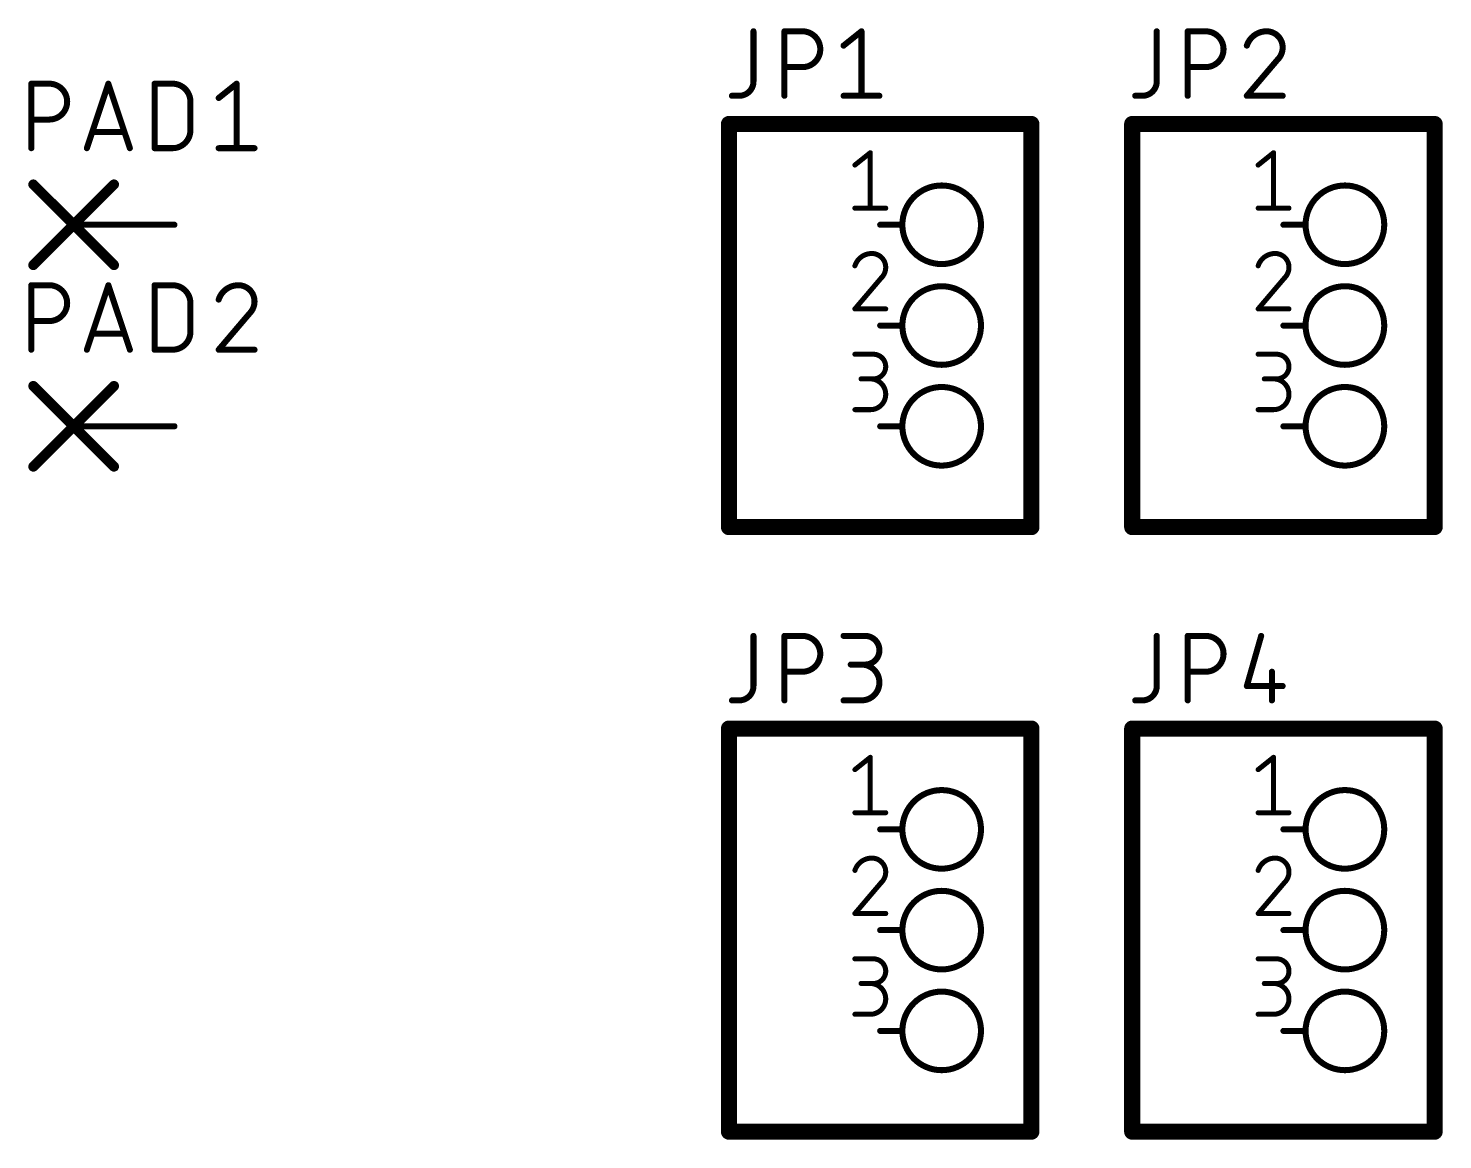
# Model space of a CAD drawing. Extents: x -1 to 180, y 0 to 264.
# Drawn here: x 54.74 to 90.37, y 70.92 to 98.93 of the extents above; entities that cross this region are included whole.
import ezdxf

# ---------------------------------------------------------------- set-up
doc = ezdxf.new("R2010")
doc.units = 0
doc.layers.add('94', color=12, linetype='CONTINUOUS')
doc.layers.add('95', color=251, linetype='CONTINUOUS')

msp = doc.modelspace()

# ---------------------------------------------------------------- linework, layer by layer
at = {"layer": '94'}
for points, const_width in [([(80.01, 96.52), (72.39, 96.52)], 0.4064), ([(72.39, 96.52), (72.39, 86.36)], 0.4064), ([(80.01, 86.36), (80.01, 96.52)], 0.4064), ([(90.17, 96.52), (82.55, 96.52)], 0.4064), ([(82.55, 96.52), (82.55, 86.36)], 0.4064), ([(90.17, 86.36), (90.17, 96.52)], 0.4064), ([(54.864, 94.996), (56.896, 92.964)], 0.254), ([(54.864, 92.964), (56.896, 94.996)], 0.254), ([(58.42, 93.98), (55.88, 93.98)], 0.1524), ([(76.2, 93.98), (76.7588, 93.98)], 0.1524), ([(86.36, 93.98), (86.9188, 93.98)], 0.1524), ([(76.2, 91.44), (76.7588, 91.44)], 0.1524), ([(86.36, 91.44), (86.9188, 91.44)], 0.1524), ([(54.864, 89.916), (56.896, 87.884)], 0.254), ([(54.864, 87.884), (56.896, 89.916)], 0.254), ([(58.42, 88.9), (55.88, 88.9)], 0.1524), ([(76.2, 88.9), (76.7588, 88.9)], 0.1524), ([(86.36, 88.9), (86.9188, 88.9)], 0.1524), ([(72.39, 86.36), (80.01, 86.36)], 0.4064), ([(82.55, 86.36), (90.17, 86.36)], 0.4064), ([(80.01, 81.28), (72.39, 81.28)], 0.4064), ([(72.39, 81.28), (72.39, 71.12)], 0.4064), ([(80.01, 71.12), (80.01, 81.28)], 0.4064), ([(90.17, 81.28), (82.55, 81.28)], 0.4064), ([(82.55, 81.28), (82.55, 71.12)], 0.4064), ([(90.17, 71.12), (90.17, 81.28)], 0.4064), ([(76.2, 78.74), (76.7588, 78.74)], 0.1524), ([(86.36, 78.74), (86.9188, 78.74)], 0.1524), ([(76.2, 76.2), (76.7588, 76.2)], 0.1524), ([(86.36, 76.2), (86.9188, 76.2)], 0.1524), ([(76.2, 73.66), (76.7588, 73.66)], 0.1524), ([(86.36, 73.66), (86.9188, 73.66)], 0.1524), ([(72.39, 71.12), (80.01, 71.12)], 0.4064), ([(82.55, 71.12), (90.17, 71.12)], 0.4064)]:
    msp.add_lwpolyline(points, dxfattribs=dict(at, const_width=const_width))
for points, const_width in [([(72.39, 96.6216, 1), (72.39, 96.4184)], 0.2032), ([(72.4916, 96.52, 1), (72.2884, 96.52)], 0.2032), ([(80.1116, 96.52, 1), (79.9084, 96.52)], 0.2032), ([(80.01, 96.4184, 1), (80.01, 96.6216)], 0.2032), ([(82.55, 96.6216, 1), (82.55, 96.4184)], 0.2032), ([(82.6516, 96.52, 1), (82.4484, 96.52)], 0.2032), ([(90.2716, 96.52, 1), (90.0684, 96.52)], 0.2032), ([(90.17, 96.4184, 1), (90.17, 96.6216)], 0.2032), ([(54.9089, 95.0409, 1), (54.8191, 94.9511)], 0.127), ([(56.9409, 94.9511, 1), (56.8511, 95.0409)], 0.127), ([(77.7494, 92.9894, 1), (77.7494, 94.9706, 1), (77.7494, 92.9894)], 0.1524), ([(87.9094, 92.9894, 1), (87.9094, 94.9706, 1), (87.9094, 92.9894)], 0.1524), ([(55.88, 94.0181, 1), (55.88, 93.9419)], 0.0762), ([(58.42, 93.9419, 1), (58.42, 94.0181)], 0.0762), ([(76.2, 94.0181, 1), (76.2, 93.9419)], 0.0762), ([(76.7588, 93.9419, 1), (76.7588, 94.0181)], 0.0762), ([(86.36, 94.0181, 1), (86.36, 93.9419)], 0.0762), ([(86.9188, 93.9419, 1), (86.9188, 94.0181)], 0.0762), ([(54.8191, 93.0089, 1), (54.9089, 92.9191)], 0.127), ([(56.8511, 92.9191, 1), (56.9409, 93.0089)], 0.127), ([(77.7494, 90.4494, 1), (77.7494, 92.4306, 1), (77.7494, 90.4494)], 0.1524), ([(87.9094, 90.4494, 1), (87.9094, 92.4306, 1), (87.9094, 90.4494)], 0.1524), ([(76.2, 91.4781, 1), (76.2, 91.4019)], 0.0762), ([(76.7588, 91.4019, 1), (76.7588, 91.4781)], 0.0762), ([(86.36, 91.4781, 1), (86.36, 91.4019)], 0.0762), ([(86.9188, 91.4019, 1), (86.9188, 91.4781)], 0.0762), ([(54.9089, 89.9609, 1), (54.8191, 89.8711)], 0.127), ([(56.9409, 89.8711, 1), (56.8511, 89.9609)], 0.127), ([(77.7494, 87.9094, 1), (77.7494, 89.8906, 1), (77.7494, 87.9094)], 0.1524), ([(87.9094, 87.9094, 1), (87.9094, 89.8906, 1), (87.9094, 87.9094)], 0.1524), ([(55.88, 88.9381, 1), (55.88, 88.8619)], 0.0762), ([(58.42, 88.8619, 1), (58.42, 88.9381)], 0.0762), ([(76.2, 88.9381, 1), (76.2, 88.8619)], 0.0762), ([(76.7588, 88.8619, 1), (76.7588, 88.9381)], 0.0762), ([(86.36, 88.9381, 1), (86.36, 88.8619)], 0.0762), ([(86.9188, 88.8619, 1), (86.9188, 88.9381)], 0.0762), ([(54.8191, 87.9289, 1), (54.9089, 87.8391)], 0.127), ([(56.8511, 87.8391, 1), (56.9409, 87.9289)], 0.127), ([(72.39, 86.4616, 1), (72.39, 86.2584)], 0.2032), ([(72.2884, 86.36, 1), (72.4916, 86.36)], 0.2032), ([(79.9084, 86.36, 1), (80.1116, 86.36)], 0.2032), ([(80.01, 86.2584, 1), (80.01, 86.4616)], 0.2032), ([(82.55, 86.4616, 1), (82.55, 86.2584)], 0.2032), ([(82.4484, 86.36, 1), (82.6516, 86.36)], 0.2032), ([(90.0684, 86.36, 1), (90.2716, 86.36)], 0.2032), ([(90.17, 86.2584, 1), (90.17, 86.4616)], 0.2032), ([(72.39, 81.3816, 1), (72.39, 81.1784)], 0.2032), ([(72.4916, 81.28, 1), (72.2884, 81.28)], 0.2032), ([(80.1116, 81.28, 1), (79.9084, 81.28)], 0.2032), ([(80.01, 81.1784, 1), (80.01, 81.3816)], 0.2032), ([(82.55, 81.3816, 1), (82.55, 81.1784)], 0.2032), ([(82.6516, 81.28, 1), (82.4484, 81.28)], 0.2032), ([(90.2716, 81.28, 1), (90.0684, 81.28)], 0.2032), ([(90.17, 81.1784, 1), (90.17, 81.3816)], 0.2032), ([(77.7494, 77.7494, 1), (77.7494, 79.7306, 1), (77.7494, 77.7494)], 0.1524), ([(87.9094, 77.7494, 1), (87.9094, 79.7306, 1), (87.9094, 77.7494)], 0.1524), ([(76.2, 78.7781, 1), (76.2, 78.7019)], 0.0762), ([(76.7588, 78.7019, 1), (76.7588, 78.7781)], 0.0762), ([(86.36, 78.7781, 1), (86.36, 78.7019)], 0.0762), ([(86.9188, 78.7019, 1), (86.9188, 78.7781)], 0.0762), ([(77.7494, 75.2094, 1), (77.7494, 77.1906, 1), (77.7494, 75.2094)], 0.1524), ([(87.9094, 75.2094, 1), (87.9094, 77.1906, 1), (87.9094, 75.2094)], 0.1524), ([(76.2, 76.2381, 1), (76.2, 76.1619)], 0.0762), ([(76.7588, 76.1619, 1), (76.7588, 76.2381)], 0.0762), ([(86.36, 76.2381, 1), (86.36, 76.1619)], 0.0762), ([(86.9188, 76.1619, 1), (86.9188, 76.2381)], 0.0762), ([(77.7494, 72.6694, 1), (77.7494, 74.6506, 1), (77.7494, 72.6694)], 0.1524), ([(87.9094, 72.6694, 1), (87.9094, 74.6506, 1), (87.9094, 72.6694)], 0.1524), ([(76.2, 73.6981, 1), (76.2, 73.6219)], 0.0762), ([(76.7588, 73.6219, 1), (76.7588, 73.6981)], 0.0762), ([(86.36, 73.6981, 1), (86.36, 73.6219)], 0.0762), ([(86.9188, 73.6219, 1), (86.9188, 73.6981)], 0.0762), ([(72.39, 71.2216, 1), (72.39, 71.0184)], 0.2032), ([(80.01, 71.0184, 1), (80.01, 71.2216)], 0.2032), ([(82.55, 71.2216, 1), (82.55, 71.0184)], 0.2032), ([(90.17, 71.0184, 1), (90.17, 71.2216)], 0.2032), ([(72.2884, 71.12, 1), (72.4916, 71.12)], 0.2032), ([(79.9084, 71.12, 1), (80.1116, 71.12)], 0.2032), ([(82.4484, 71.12, 1), (82.6516, 71.12)], 0.2032), ([(90.0684, 71.12, 1), (90.2716, 71.12)], 0.2032)]:
    msp.add_lwpolyline(points, format="xyb", dxfattribs=dict(at, const_width=const_width))
at = {"layer": '95'}
for points, const_width in [([(73.0081, 98.8568), (73.0081, 97.5924)], 0.1524), ([(73.788, 97.2312), (73.788, 98.8568)], 0.1524), ([(73.788, 98.8568), (74.2395, 98.8568)], 0.1524), ([(75.2779, 98.4956), (75.7294, 98.8568)], 0.1524), ([(75.7294, 98.8568), (75.7294, 97.2312)], 0.1524), ([(83.1681, 98.8568), (83.1681, 97.5924)], 0.1524), ([(83.948, 97.2312), (83.948, 98.8568)], 0.1524), ([(83.948, 98.8568), (84.3995, 98.8568)], 0.1524), ([(74.2395, 97.9537), (73.788, 97.9537)], 0.1524), ([(84.3995, 97.9537), (83.948, 97.9537)], 0.1524), ([(86.2055, 98.1343), (85.4379, 97.2312)], 0.1524), ([(54.8132, 95.9104), (54.8132, 97.536)], 0.1524), ([(54.8132, 97.536), (55.2648, 97.536)], 0.1524), ([(56.2128, 95.9104), (56.7547, 97.536)], 0.1524), ([(56.7547, 97.536), (57.2965, 95.9104)], 0.1524), ([(57.9184, 95.9104), (57.9184, 97.536)], 0.1524), ([(57.9184, 97.536), (58.3699, 97.536)], 0.1524), ([(59.5336, 97.1748), (59.9851, 97.536)], 0.1524), ([(59.9851, 97.536), (59.9851, 95.9104)], 0.1524), ([(72.6468, 97.2312), (72.4662, 97.2312)], 0.1524), ([(75.2779, 97.2312), (76.181, 97.2312)], 0.1524), ([(82.8068, 97.2312), (82.6262, 97.2312)], 0.1524), ([(85.4379, 97.2312), (86.341, 97.2312)], 0.1524), ([(58.8215, 97.0844), (58.8215, 96.362)], 0.1524), ([(55.2648, 96.6329), (54.8132, 96.6329)], 0.1524), ([(57.1611, 96.3168), (56.3483, 96.3168)], 0.1524), ([(58.3699, 95.9104), (57.9184, 95.9104)], 0.1524), ([(59.5336, 95.9104), (60.4367, 95.9104)], 0.1524), ([(75.5636, 95.4857), (75.9516, 95.7961)], 0.127), ([(75.9516, 95.7961), (75.9516, 94.3991)], 0.127), ([(85.7236, 95.4857), (86.1116, 95.7961)], 0.127), ([(86.1116, 95.7961), (86.1116, 94.3991)], 0.127), ([(75.5636, 94.3991), (76.3397, 94.3991)], 0.127), ([(85.7236, 94.3991), (86.4997, 94.3991)], 0.127), ([(76.2233, 92.6352), (75.5636, 91.8591)], 0.127), ([(86.3833, 92.6352), (85.7236, 91.8591)], 0.127), ([(54.8132, 90.8304), (54.8132, 92.456)], 0.1524), ([(54.8132, 92.456), (55.2648, 92.456)], 0.1524), ([(56.2128, 90.8304), (56.7547, 92.456)], 0.1524), ([(56.7547, 92.456), (57.2965, 90.8304)], 0.1524), ([(57.9184, 90.8304), (57.9184, 92.456)], 0.1524), ([(57.9184, 92.456), (58.3699, 92.456)], 0.1524), ([(58.8215, 92.0044), (58.8215, 91.282)], 0.1524), ([(55.2648, 91.5529), (54.8132, 91.5529)], 0.1524), ([(60.3012, 91.7335), (59.5336, 90.8304)], 0.1524), ([(75.5636, 91.8591), (76.3397, 91.8591)], 0.127), ([(85.7236, 91.8591), (86.4997, 91.8591)], 0.127), ([(57.1611, 91.2368), (56.3483, 91.2368)], 0.1524), ([(58.3699, 90.8304), (57.9184, 90.8304)], 0.1524), ([(59.5336, 90.8304), (60.4367, 90.8304)], 0.1524), ([(75.5636, 90.7161), (76.0293, 90.7161)], 0.127), ([(85.7236, 90.7161), (86.1893, 90.7161)], 0.127), ([(76.0293, 90.0952), (75.7188, 90.0952)], 0.127), ([(86.1893, 90.0952), (85.8788, 90.0952)], 0.127), ([(75.5636, 89.3191), (75.9516, 89.3191)], 0.127), ([(85.7236, 89.3191), (86.1116, 89.3191)], 0.127), ([(73.0081, 83.6168), (73.0081, 82.3524)], 0.1524), ([(73.788, 81.9912), (73.788, 83.6168)], 0.1524), ([(73.788, 83.6168), (74.2395, 83.6168)], 0.1524), ([(75.2779, 83.6168), (75.8198, 83.6168)], 0.1524), ([(83.1681, 83.6168), (83.1681, 82.3524)], 0.1524), ([(83.948, 81.9912), (83.948, 83.6168)], 0.1524), ([(83.948, 83.6168), (84.3995, 83.6168)], 0.1524), ([(85.7991, 83.6168), (85.4379, 82.3524)], 0.1524), ([(74.2395, 82.7137), (73.788, 82.7137)], 0.1524), ([(75.8198, 82.8943), (75.4585, 82.8943)], 0.1524), ([(84.3995, 82.7137), (83.948, 82.7137)], 0.1524), ([(86.0701, 82.7137), (86.0701, 81.9912)], 0.1524), ([(85.4379, 82.3524), (86.341, 82.3524)], 0.1524), ([(72.6468, 81.9912), (72.4662, 81.9912)], 0.1524), ([(75.2779, 81.9912), (75.7294, 81.9912)], 0.1524), ([(82.8068, 81.9912), (82.6262, 81.9912)], 0.1524), ([(75.5636, 80.2457), (75.9516, 80.5561)], 0.127), ([(75.9516, 80.5561), (75.9516, 79.1591)], 0.127), ([(85.7236, 80.2457), (86.1116, 80.5561)], 0.127), ([(86.1116, 80.5561), (86.1116, 79.1591)], 0.127), ([(75.5636, 79.1591), (76.3397, 79.1591)], 0.127), ([(85.7236, 79.1591), (86.4997, 79.1591)], 0.127), ([(76.2233, 77.3952), (75.5636, 76.6191)], 0.127), ([(86.3833, 77.3952), (85.7236, 76.6191)], 0.127), ([(75.5636, 76.6191), (76.3397, 76.6191)], 0.127), ([(85.7236, 76.6191), (86.4997, 76.6191)], 0.127), ([(75.5636, 75.4761), (76.0293, 75.4761)], 0.127), ([(85.7236, 75.4761), (86.1893, 75.4761)], 0.127), ([(76.0293, 74.8552), (75.7188, 74.8552)], 0.127), ([(86.1893, 74.8552), (85.8788, 74.8552)], 0.127), ([(75.5636, 74.0791), (75.9516, 74.0791)], 0.127), ([(85.7236, 74.0791), (86.1116, 74.0791)], 0.127)]:
    msp.add_lwpolyline(points, dxfattribs=dict(at, const_width=const_width))
for points, const_width in [([(73.0462, 98.8568, 1), (72.97, 98.8568)], 0.0762), ([(73.8261, 98.8568, 1), (73.7499, 98.8568)], 0.0762), ([(73.788, 98.8949, 1), (73.788, 98.8187)], 0.0762), ([(74.2395, 97.9537, 1), (74.2395, 98.8568)], 0.1524), ([(74.2395, 98.8949, 1), (74.2395, 98.8187)], 0.0762), ([(74.2395, 98.8187, 1), (74.2395, 98.8949)], 0.0762), ([(75.7675, 98.8568, 1), (75.6913, 98.8568)], 0.0762), ([(75.7533, 98.827, 1), (75.7056, 98.8866)], 0.0762), ([(83.2062, 98.8568, 1), (83.13, 98.8568)], 0.0762), ([(83.9861, 98.8568, 1), (83.9099, 98.8568)], 0.0762), ([(83.948, 98.8949, 1), (83.948, 98.8187)], 0.0762), ([(84.3995, 97.9537, 1), (84.3995, 98.8568)], 0.1524), ([(84.3995, 98.8949, 1), (84.3995, 98.8187)], 0.0762), ([(84.3995, 98.8187, 1), (84.3995, 98.8949)], 0.0762), ([(85.9346, 98.8568, 0.3252), (85.4379, 98.4956)], 0.1524), ([(86.341, 98.4504, 0.4142), (85.9346, 98.8568)], 0.1524), ([(85.9346, 98.8949, 1), (85.9346, 98.8187)], 0.0762), ([(85.9346, 98.8187, 1), (85.9346, 98.8949)], 0.0762), ([(75.2541, 98.5253, 1), (75.3017, 98.4658)], 0.0762), ([(85.4016, 98.5073, 1), (85.4741, 98.4838)], 0.0762), ([(86.2055, 98.1343, 0.2053), (86.341, 98.4504)], 0.1524), ([(86.3791, 98.4504, 1), (86.3029, 98.4504)], 0.0762), ([(86.3029, 98.4504, 1), (86.3791, 98.4504)], 0.0762), ([(73.788, 97.9918, 1), (73.788, 97.9156)], 0.0762), ([(74.2395, 97.9918, 1), (74.2395, 97.9156)], 0.0762), ([(74.2395, 97.9156, 1), (74.2395, 97.9918)], 0.0762), ([(83.948, 97.9918, 1), (83.948, 97.9156)], 0.0762), ([(84.3995, 97.9918, 1), (84.3995, 97.9156)], 0.0762), ([(84.3995, 97.9156, 1), (84.3995, 97.9918)], 0.0762), ([(86.1793, 98.1619, 1), (86.2318, 98.1067)], 0.0762), ([(86.2346, 98.1096, 1), (86.1765, 98.159)], 0.0762), ([(72.6468, 97.2312, 0.4142), (73.0081, 97.5924)], 0.1524), ([(73.0462, 97.5924, 1), (72.97, 97.5924)], 0.0762), ([(82.8068, 97.2312, 0.4142), (83.1681, 97.5924)], 0.1524), ([(83.2062, 97.5924, 1), (83.13, 97.5924)], 0.0762), ([(54.8513, 97.536, 1), (54.7751, 97.536)], 0.0762), ([(54.8132, 97.5741, 1), (54.8132, 97.4979)], 0.0762), ([(55.2648, 96.6329, 1), (55.2648, 97.536)], 0.1524), ([(55.2648, 97.5741, 1), (55.2648, 97.4979)], 0.0762), ([(55.2648, 97.4979, 1), (55.2648, 97.5741)], 0.0762), ([(56.7908, 97.548, 1), (56.7185, 97.524)], 0.0762), ([(56.7908, 97.524, 1), (56.7185, 97.548)], 0.0762), ([(57.9565, 97.536, 1), (57.8803, 97.536)], 0.0762), ([(57.9184, 97.5741, 1), (57.9184, 97.4979)], 0.0762), ([(58.8215, 97.0844, 0.4142), (58.3699, 97.536)], 0.1524), ([(58.3699, 97.5741, 1), (58.3699, 97.4979)], 0.0762), ([(58.3699, 97.4979, 1), (58.3699, 97.5741)], 0.0762), ([(60.0232, 97.536, 1), (59.947, 97.536)], 0.0762), ([(60.0089, 97.5062, 1), (59.9613, 97.5658)], 0.0762), ([(72.4662, 97.2693, 1), (72.4662, 97.1931)], 0.0762), ([(72.6468, 97.2693, 1), (72.6468, 97.1931)], 0.0762), ([(72.6468, 97.1931, 1), (72.6468, 97.2693)], 0.0762), ([(72.97, 97.5924, 1), (73.0462, 97.5924)], 0.0762), ([(75.2779, 97.2693, 1), (75.2779, 97.1931)], 0.0762), ([(76.181, 97.1931, 1), (76.181, 97.2693)], 0.0762), ([(82.6262, 97.2693, 1), (82.6262, 97.1931)], 0.0762), ([(82.8068, 97.2693, 1), (82.8068, 97.1931)], 0.0762), ([(82.8068, 97.1931, 1), (82.8068, 97.2693)], 0.0762), ([(83.13, 97.5924, 1), (83.2062, 97.5924)], 0.0762), ([(85.4379, 97.2693, 1), (85.4379, 97.1931)], 0.0762), ([(85.4089, 97.2559, 1), (85.4669, 97.2065)], 0.0762), ([(86.341, 97.1931, 1), (86.341, 97.2693)], 0.0762), ([(58.8596, 97.0844, 1), (58.7834, 97.0844)], 0.0762), ([(58.7834, 97.0844, 1), (58.8596, 97.0844)], 0.0762), ([(59.5098, 97.2045, 1), (59.5574, 97.145)], 0.0762), ([(73.7499, 97.2312, 1), (73.8261, 97.2312)], 0.0762), ([(75.6913, 97.2312, 1), (75.7675, 97.2312)], 0.0762), ([(83.9099, 97.2312, 1), (83.9861, 97.2312)], 0.0762), ([(54.8132, 96.671, 1), (54.8132, 96.5948)], 0.0762), ([(55.2648, 96.671, 1), (55.2648, 96.5948)], 0.0762), ([(55.2648, 96.5948, 1), (55.2648, 96.671)], 0.0762), ([(56.3483, 96.3549, 1), (56.3483, 96.2787)], 0.0762), ([(57.1611, 96.2787, 1), (57.1611, 96.3549)], 0.0762), ([(58.3699, 95.9104, 0.4142), (58.8215, 96.362)], 0.1524), ([(58.8596, 96.362, 1), (58.7834, 96.362)], 0.0762), ([(58.7834, 96.362, 1), (58.8596, 96.362)], 0.0762), ([(54.7751, 95.9104, 1), (54.8513, 95.9104)], 0.0762), ([(56.1767, 95.9224, 1), (56.249, 95.8984)], 0.0762), ([(57.2604, 95.8984, 1), (57.3327, 95.9224)], 0.0762), ([(57.9184, 95.9485, 1), (57.9184, 95.8723)], 0.0762), ([(57.8803, 95.9104, 1), (57.9565, 95.9104)], 0.0762), ([(58.3699, 95.9485, 1), (58.3699, 95.8723)], 0.0762), ([(58.3699, 95.8723, 1), (58.3699, 95.9485)], 0.0762), ([(59.5336, 95.9485, 1), (59.5336, 95.8723)], 0.0762), ([(59.947, 95.9104, 1), (60.0232, 95.9104)], 0.0762), ([(60.4367, 95.8723, 1), (60.4367, 95.9485)], 0.0762), ([(75.5438, 95.5104, 1), (75.5834, 95.4609)], 0.0635), ([(75.9834, 95.7961, 1), (75.9199, 95.7961)], 0.0635), ([(75.9715, 95.7713, 1), (75.9318, 95.8209)], 0.0635), ([(85.7038, 95.5104, 1), (85.7434, 95.4609)], 0.0635), ([(86.1434, 95.7961, 1), (86.0799, 95.7961)], 0.0635), ([(86.1315, 95.7713, 1), (86.0918, 95.8209)], 0.0635), ([(75.5636, 94.4309, 1), (75.5636, 94.3674)], 0.0635), ([(76.3397, 94.3674, 1), (76.3397, 94.4309)], 0.0635), ([(85.7236, 94.4309, 1), (85.7236, 94.3674)], 0.0635), ([(86.4997, 94.3674, 1), (86.4997, 94.4309)], 0.0635), ([(75.9199, 94.3991, 1), (75.9834, 94.3991)], 0.0635), ([(86.0799, 94.3991, 1), (86.1434, 94.3991)], 0.0635), ([(75.9905, 93.2561, 0.3252), (75.5636, 92.9457)], 0.127), ([(76.3397, 92.9069, 0.4142), (75.9905, 93.2561)], 0.127), ([(75.9905, 93.2879, 1), (75.9905, 93.2244)], 0.0635), ([(75.9905, 93.2244, 1), (75.9904, 93.2878)], 0.0635), ([(86.1505, 93.2561, 0.3252), (85.7236, 92.9457)], 0.127), ([(86.4997, 92.9069, 0.4142), (86.1505, 93.2561)], 0.127), ([(86.1505, 93.2879, 1), (86.1505, 93.2244)], 0.0635), ([(86.1505, 93.2244, 1), (86.1504, 93.2878)], 0.0635), ([(75.5334, 92.9554, 1), (75.5938, 92.9359)], 0.0635), ([(76.2233, 92.6352, 0.2053), (76.3397, 92.9069)], 0.127), ([(76.2014, 92.6582, 1), (76.2452, 92.6122)], 0.0635), ([(76.2475, 92.6146, 1), (76.1991, 92.6558)], 0.0635), ([(76.3714, 92.9068, 1), (76.308, 92.9069)], 0.0635), ([(76.308, 92.9069, 1), (76.3715, 92.9069)], 0.0635), ([(85.6934, 92.9554, 1), (85.7538, 92.9359)], 0.0635), ([(86.3833, 92.6352, 0.2053), (86.4997, 92.9069)], 0.127), ([(86.3614, 92.6582, 1), (86.4052, 92.6122)], 0.0635), ([(86.4075, 92.6146, 1), (86.3591, 92.6558)], 0.0635), ([(86.5314, 92.9068, 1), (86.468, 92.9069)], 0.0635), ([(86.468, 92.9069, 1), (86.5315, 92.9069)], 0.0635), ([(54.8513, 92.456, 1), (54.7751, 92.456)], 0.0762), ([(54.8132, 92.4941, 1), (54.8132, 92.4179)], 0.0762), ([(55.2648, 91.5529, 1), (55.2648, 92.456)], 0.1524), ([(55.2648, 92.4941, 1), (55.2648, 92.4179)], 0.0762), ([(55.2648, 92.4179, 1), (55.2648, 92.4941)], 0.0762), ([(56.7908, 92.468, 1), (56.7185, 92.444)], 0.0762), ([(56.7908, 92.444, 1), (56.7185, 92.468)], 0.0762), ([(57.9565, 92.456, 1), (57.8803, 92.456)], 0.0762), ([(57.9184, 92.4941, 1), (57.9184, 92.4179)], 0.0762), ([(58.8215, 92.0044, 0.4142), (58.3699, 92.456)], 0.1524), ([(58.3699, 92.4941, 1), (58.3699, 92.4179)], 0.0762), ([(58.3699, 92.4179, 1), (58.3699, 92.4941)], 0.0762), ([(60.0303, 92.456, 0.3252), (59.5336, 92.0948)], 0.1524), ([(60.4367, 92.0496, 0.4142), (60.0303, 92.456)], 0.1524), ([(60.0303, 92.4941, 1), (60.0303, 92.4179)], 0.0762), ([(60.0303, 92.4179, 1), (60.0303, 92.4941)], 0.0762), ([(58.8596, 92.0044, 1), (58.7834, 92.0044)], 0.0762), ([(58.7834, 92.0044, 1), (58.8596, 92.0044)], 0.0762), ([(59.4973, 92.1065, 1), (59.5698, 92.083)], 0.0762), ([(60.3012, 91.7335, 0.2053), (60.4367, 92.0496)], 0.1524), ([(60.4748, 92.0496, 1), (60.3986, 92.0496)], 0.0762), ([(60.3986, 92.0496, 1), (60.4748, 92.0496)], 0.0762), ([(54.8132, 91.591, 1), (54.8132, 91.5148)], 0.0762), ([(55.2648, 91.591, 1), (55.2648, 91.5148)], 0.0762), ([(55.2648, 91.5148, 1), (55.2648, 91.591)], 0.0762), ([(60.2749, 91.7611, 1), (60.3275, 91.7059)], 0.0762), ([(60.3303, 91.7088, 1), (60.2722, 91.7582)], 0.0762), ([(75.5636, 91.8909, 1), (75.5636, 91.8273)], 0.0635), ([(75.5394, 91.8797, 1), (75.5878, 91.8385)], 0.0635), ([(76.3397, 91.8273, 1), (76.3397, 91.8909)], 0.0635), ([(85.7236, 91.8909, 1), (85.7236, 91.8273)], 0.0635), ([(85.6994, 91.8797, 1), (85.7478, 91.8385)], 0.0635), ([(86.4997, 91.8273, 1), (86.4997, 91.8909)], 0.0635), ([(56.3483, 91.2749, 1), (56.3483, 91.1987)], 0.0762), ([(57.1611, 91.1987, 1), (57.1611, 91.2749)], 0.0762), ([(58.3699, 90.8304, 0.4142), (58.8215, 91.282)], 0.1524), ([(58.8596, 91.282, 1), (58.7834, 91.282)], 0.0762), ([(58.7834, 91.282, 1), (58.8596, 91.282)], 0.0762), ([(56.1767, 90.8424, 1), (56.249, 90.8184)], 0.0762), ([(57.2604, 90.8184, 1), (57.3327, 90.8424)], 0.0762), ([(57.9184, 90.8685, 1), (57.9184, 90.7923)], 0.0762), ([(58.3699, 90.8685, 1), (58.3699, 90.7923)], 0.0762), ([(58.3699, 90.7923, 1), (58.3699, 90.8685)], 0.0762), ([(59.5336, 90.8685, 1), (59.5336, 90.7923)], 0.0762), ([(59.5046, 90.8551, 1), (59.5626, 90.8057)], 0.0762), ([(60.4367, 90.7923, 1), (60.4367, 90.8685)], 0.0762), ([(54.7751, 90.8304, 1), (54.8513, 90.8304)], 0.0762), ([(57.8803, 90.8304, 1), (57.9565, 90.8304)], 0.0762), ([(75.5636, 90.7478, 1), (75.5636, 90.6843)], 0.0635), ([(76.0293, 90.0952, 1), (76.0293, 90.7161)], 0.127), ([(76.0293, 90.7478, 1), (76.0293, 90.6843)], 0.0635), ([(76.0293, 90.6843, 1), (76.0293, 90.7478)], 0.0635), ([(85.7236, 90.7478, 1), (85.7236, 90.6843)], 0.0635), ([(86.1893, 90.0952, 1), (86.1893, 90.7161)], 0.127), ([(86.1893, 90.7478, 1), (86.1893, 90.6843)], 0.0635), ([(86.1893, 90.6843, 1), (86.1893, 90.7478)], 0.0635), ([(75.7188, 90.127, 1), (75.7188, 90.0635)], 0.0635), ([(75.9516, 89.3191, 1), (75.9516, 90.0952)], 0.127), ([(75.9516, 90.127, 1), (75.9516, 90.0635)], 0.0635), ([(76.0293, 90.127, 1), (76.0293, 90.0635)], 0.0635), ([(76.0293, 90.0635, 1), (76.0293, 90.127)], 0.0635), ([(85.8788, 90.127, 1), (85.8788, 90.0635)], 0.0635), ([(86.1116, 89.3191, 1), (86.1116, 90.0952)], 0.127), ([(86.1116, 90.127, 1), (86.1116, 90.0635)], 0.0635), ([(86.1893, 90.127, 1), (86.1893, 90.0635)], 0.0635), ([(86.1893, 90.0635, 1), (86.1893, 90.127)], 0.0635), ([(75.5636, 89.3509, 1), (75.5636, 89.2874)], 0.0635), ([(75.9516, 89.3509, 1), (75.9516, 89.2874)], 0.0635), ([(75.9516, 89.2874, 1), (75.9516, 89.3509)], 0.0635), ([(85.7236, 89.3509, 1), (85.7236, 89.2874)], 0.0635), ([(86.1116, 89.3509, 1), (86.1116, 89.2874)], 0.0635), ([(86.1116, 89.2874, 1), (86.1116, 89.3509)], 0.0635), ([(73.0462, 83.6168, 1), (72.97, 83.6168)], 0.0762), ([(73.8261, 83.6168, 1), (73.7499, 83.6168)], 0.0762), ([(73.788, 83.6549, 1), (73.788, 83.5787)], 0.0762), ([(74.2395, 82.7137, 1), (74.2395, 83.6168)], 0.1524), ([(74.2395, 83.6549, 1), (74.2395, 83.5787)], 0.0762), ([(74.2395, 83.5787, 1), (74.2395, 83.6549)], 0.0762), ([(75.2779, 83.6549, 1), (75.2779, 83.5787)], 0.0762), ([(75.8198, 82.8943, 1), (75.8198, 83.6168)], 0.1524), ([(75.8198, 83.6549, 1), (75.8198, 83.5787)], 0.0762), ([(75.8198, 83.5787, 1), (75.8198, 83.6549)], 0.0762), ([(83.2062, 83.6168, 1), (83.13, 83.6168)], 0.0762), ([(83.9861, 83.6168, 1), (83.9099, 83.6168)], 0.0762), ([(83.948, 83.6549, 1), (83.948, 83.5787)], 0.0762), ([(84.3995, 82.7137, 1), (84.3995, 83.6168)], 0.1524), ([(84.3995, 83.6549, 1), (84.3995, 83.5787)], 0.0762), ([(84.3995, 83.5787, 1), (84.3995, 83.6549)], 0.0762), ([(85.8358, 83.6063, 1), (85.7625, 83.6273)], 0.0762), ([(73.788, 82.7518, 1), (73.788, 82.6756)], 0.0762), ([(74.2395, 82.7518, 1), (74.2395, 82.6756)], 0.0762), ([(74.2395, 82.6756, 1), (74.2395, 82.7518)], 0.0762), ([(75.4585, 82.9324, 1), (75.4585, 82.8562)], 0.0762), ([(75.7294, 81.9912, 1), (75.7294, 82.8943)], 0.1524), ([(75.7294, 82.9324, 1), (75.7294, 82.8562)], 0.0762), ([(75.8198, 82.9324, 1), (75.8198, 82.8562)], 0.0762), ([(75.8198, 82.8562, 1), (75.8198, 82.9324)], 0.0762), ([(83.948, 82.7518, 1), (83.948, 82.6756)], 0.0762), ([(84.3995, 82.7518, 1), (84.3995, 82.6756)], 0.0762), ([(84.3995, 82.6756, 1), (84.3995, 82.7518)], 0.0762), ([(86.1082, 82.7137, 1), (86.032, 82.7137)], 0.0762), ([(72.6468, 81.9912, 0.4142), (73.0081, 82.3524)], 0.1524), ([(73.0462, 82.3524, 1), (72.97, 82.3524)], 0.0762), ([(72.97, 82.3524, 1), (73.0462, 82.3524)], 0.0762), ([(82.8068, 81.9912, 0.4142), (83.1681, 82.3524)], 0.1524), ([(83.2062, 82.3524, 1), (83.13, 82.3524)], 0.0762), ([(83.13, 82.3524, 1), (83.2062, 82.3524)], 0.0762), ([(85.4379, 82.3905, 1), (85.4379, 82.3143)], 0.0762), ([(85.4013, 82.3629, 1), (85.4745, 82.342)], 0.0762), ([(86.341, 82.3143, 1), (86.341, 82.3905)], 0.0762), ([(72.4662, 82.0293, 1), (72.4662, 81.9531)], 0.0762), ([(72.6468, 82.0293, 1), (72.6468, 81.9531)], 0.0762), ([(72.6468, 81.9531, 1), (72.6468, 82.0293)], 0.0762), ([(73.7499, 81.9912, 1), (73.8261, 81.9912)], 0.0762), ([(75.2779, 82.0293, 1), (75.2779, 81.9531)], 0.0762), ([(75.7294, 82.0293, 1), (75.7294, 81.9531)], 0.0762), ([(75.7294, 81.9531, 1), (75.7294, 82.0293)], 0.0762), ([(82.6262, 82.0293, 1), (82.6262, 81.9531)], 0.0762), ([(82.8068, 82.0293, 1), (82.8068, 81.9531)], 0.0762), ([(82.8068, 81.9531, 1), (82.8068, 82.0293)], 0.0762), ([(83.9099, 81.9912, 1), (83.9861, 81.9912)], 0.0762), ([(86.032, 81.9912, 1), (86.1082, 81.9912)], 0.0762), ([(75.9834, 80.5561, 1), (75.9199, 80.5561)], 0.0635), ([(75.9715, 80.5313, 1), (75.9318, 80.5809)], 0.0635), ([(86.1434, 80.5561, 1), (86.0799, 80.5561)], 0.0635), ([(86.1315, 80.5313, 1), (86.0918, 80.5809)], 0.0635), ([(75.5438, 80.2704, 1), (75.5834, 80.2209)], 0.0635), ([(85.7038, 80.2704, 1), (85.7434, 80.2209)], 0.0635), ([(75.5636, 79.1909, 1), (75.5636, 79.1274)], 0.0635), ([(75.9199, 79.1591, 1), (75.9834, 79.1591)], 0.0635), ([(76.3397, 79.1274, 1), (76.3397, 79.1909)], 0.0635), ([(85.7236, 79.1909, 1), (85.7236, 79.1274)], 0.0635), ([(86.0799, 79.1591, 1), (86.1434, 79.1591)], 0.0635), ([(86.4997, 79.1274, 1), (86.4997, 79.1909)], 0.0635), ([(75.9905, 78.0161, 0.3252), (75.5636, 77.7057)], 0.127), ([(75.9905, 78.0479, 1), (75.9905, 77.9844)], 0.0635), ([(76.3397, 77.6669, 0.4142), (75.9905, 78.0161)], 0.127), ([(75.9905, 77.9844, 1), (75.9904, 78.0478)], 0.0635), ([(86.1505, 78.0161, 0.3252), (85.7236, 77.7057)], 0.127), ([(86.1505, 78.0479, 1), (86.1505, 77.9844)], 0.0635), ([(86.4997, 77.6669, 0.4142), (86.1505, 78.0161)], 0.127), ([(86.1505, 77.9844, 1), (86.1504, 78.0478)], 0.0635), ([(75.5334, 77.7154, 1), (75.5938, 77.6959)], 0.0635), ([(76.2233, 77.3952, 0.2053), (76.3397, 77.6669)], 0.127), ([(76.3714, 77.6668, 1), (76.308, 77.6669)], 0.0635), ([(76.308, 77.6669, 1), (76.3715, 77.6669)], 0.0635), ([(85.6934, 77.7154, 1), (85.7538, 77.6959)], 0.0635), ([(86.3833, 77.3952, 0.2053), (86.4997, 77.6669)], 0.127), ([(86.5314, 77.6668, 1), (86.468, 77.6669)], 0.0635), ([(86.468, 77.6669, 1), (86.5315, 77.6669)], 0.0635), ([(76.2014, 77.4182, 1), (76.2452, 77.3722)], 0.0635), ([(76.2475, 77.3746, 1), (76.1991, 77.4158)], 0.0635), ([(86.3614, 77.4182, 1), (86.4052, 77.3722)], 0.0635), ([(86.4075, 77.3746, 1), (86.3591, 77.4158)], 0.0635), ([(75.5636, 76.6509, 1), (75.5636, 76.5874)], 0.0635), ([(75.5394, 76.6397, 1), (75.5878, 76.5985)], 0.0635), ([(76.3397, 76.5874, 1), (76.3397, 76.6509)], 0.0635), ([(85.7236, 76.6509, 1), (85.7236, 76.5874)], 0.0635), ([(85.6994, 76.6397, 1), (85.7478, 76.5985)], 0.0635), ([(86.4997, 76.5874, 1), (86.4997, 76.6509)], 0.0635), ([(75.5636, 75.5079, 1), (75.5636, 75.4444)], 0.0635), ([(76.0293, 75.5079, 1), (76.0293, 75.4444)], 0.0635), ([(76.0293, 74.8552, 1), (76.0293, 75.4761)], 0.127), ([(76.0293, 75.4444, 1), (76.0293, 75.5079)], 0.0635), ([(85.7236, 75.5079, 1), (85.7236, 75.4444)], 0.0635), ([(86.1893, 75.5079, 1), (86.1893, 75.4444)], 0.0635), ([(86.1893, 74.8552, 1), (86.1893, 75.4761)], 0.127), ([(86.1893, 75.4444, 1), (86.1893, 75.5079)], 0.0635), ([(75.7188, 74.887, 1), (75.7188, 74.8235)], 0.0635), ([(75.9516, 74.887, 1), (75.9516, 74.8235)], 0.0635), ([(75.9516, 74.0791, 1), (75.9516, 74.8552)], 0.127), ([(76.0293, 74.887, 1), (76.0293, 74.8235)], 0.0635), ([(76.0293, 74.8235, 1), (76.0293, 74.887)], 0.0635), ([(85.8788, 74.887, 1), (85.8788, 74.8235)], 0.0635), ([(86.1116, 74.887, 1), (86.1116, 74.8235)], 0.0635), ([(86.1116, 74.0791, 1), (86.1116, 74.8552)], 0.127), ([(86.1893, 74.887, 1), (86.1893, 74.8235)], 0.0635), ([(86.1893, 74.8235, 1), (86.1893, 74.887)], 0.0635), ([(75.5636, 74.1108, 1), (75.5636, 74.0473)], 0.0635), ([(75.9516, 74.1108, 1), (75.9516, 74.0473)], 0.0635), ([(75.9516, 74.0473, 1), (75.9516, 74.1108)], 0.0635), ([(85.7236, 74.1108, 1), (85.7236, 74.0473)], 0.0635), ([(86.1116, 74.1108, 1), (86.1116, 74.0473)], 0.0635), ([(86.1116, 74.0473, 1), (86.1116, 74.1108)], 0.0635)]:
    msp.add_lwpolyline(points, format="xyb", dxfattribs=dict(at, const_width=const_width))

doc.saveas('drawing.dxf')
